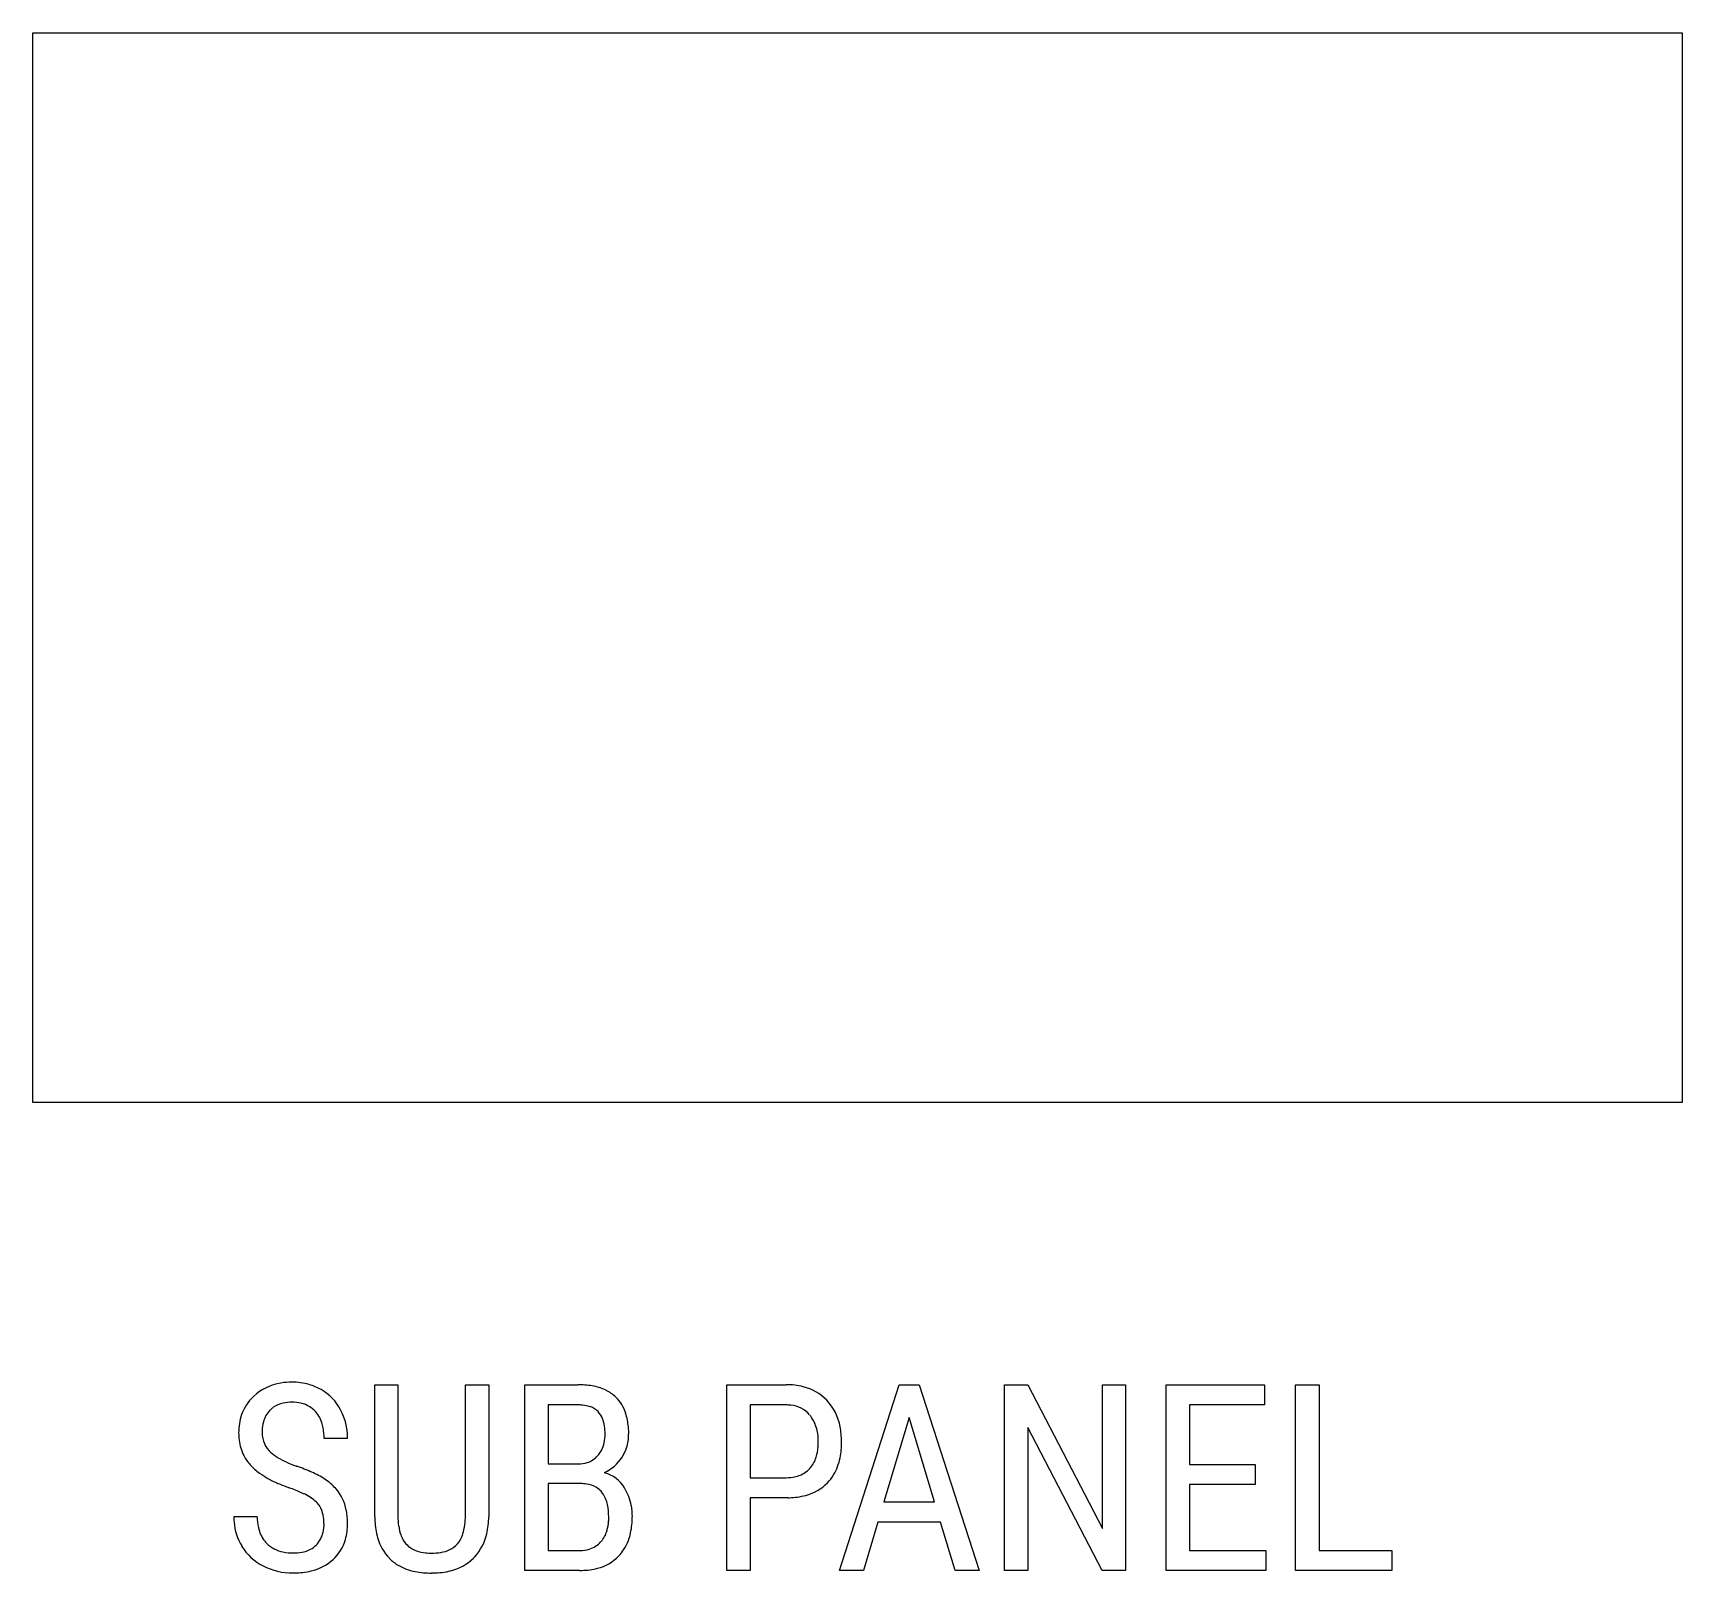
# Model space of a CAD drawing. Extents: x 0.5 to 14.8, y -0.6 to 12.7.
import ezdxf

# ---------------------------------------------------------------- set-up
doc = ezdxf.new("R2010")
doc.units = 0
doc.layers.add('DEFAULT_255_1_696', color=255, linetype='CONTINUOUS')
doc.layers.add('DEFAULT_255_2_778_8', color=255, linetype='CONTINUOUS')

msp = doc.modelspace()

# ---------------------------------------------------------------- linework, layer by layer
at = {"layer": 'DEFAULT_255_1_696'}
for p, q in [((3.424, -0.162), (3.424, 0.981)), ((3.424, 0.981), (3.625, 0.981)), ((3.625, 0.981), (3.625, -0.155)), ((4.21, 0.981), (4.413, 0.981)), ((4.21, -0.155), (4.21, 0.981)), ((4.413, 0.981), (4.413, -0.162)), ((4.724, -0.627), (4.724, 0.981)), ((4.724, 0.981), (5.182, 0.981)), ((6.476, -0.627), (6.476, 0.981)), ((6.476, 0.981), (6.988, 0.981)), ((7.451, -0.627), (7.969, 0.981)), ((7.969, 0.981), (8.142, 0.981)), ((8.142, 0.981), (8.661, -0.627)), ((8.88, -0.627), (8.88, 0.981)), ((8.88, 0.981), (9.083, 0.981)), ((9.083, 0.981), (9.729, -0.264)), ((9.729, -0.264), (9.729, 0.981)), ((9.729, 0.981), (9.93, 0.981)), ((9.93, 0.981), (9.93, -0.627)), ((10.28, -0.627), (10.28, 0.981)), ((10.28, 0.981), (11.134, 0.981)), ((11.134, 0.981), (11.134, 0.806)), ((11.403, -0.627), (11.403, 0.981)), ((11.403, 0.981), (11.606, 0.981)), ((11.606, 0.981), (11.606, -0.454)), ((4.926, 0.806), (4.926, 0.295)), ((5.182, 0.806), (4.926, 0.806)), ((6.678, 0.806), (6.678, 0.176)), ((6.989, 0.806), (6.678, 0.806)), ((11.134, 0.806), (10.482, 0.806)), ((10.482, 0.806), (10.482, 0.289)), ((8.055, 0.698), (7.836, -0.033)), ((8.275, -0.033), (8.055, 0.698)), ((9.727, -0.627), (9.083, 0.612)), ((9.083, 0.612), (9.083, -0.627)), ((3.188, 0.516), (2.985, 0.516)), ((4.926, 0.295), (5.186, 0.295)), ((10.482, 0.289), (11.051, 0.289)), ((11.051, 0.289), (11.051, 0.116)), ((6.678, 0.176), (6.988, 0.176)), ((5.207, 0.125), (4.926, 0.125)), ((4.926, 0.125), (4.926, -0.454)), ((7.002, 0.002), (6.678, 0.002)), ((6.678, 0.002), (6.678, -0.627)), ((11.051, 0.116), (10.482, 0.116)), ((10.482, 0.116), (10.482, -0.454)), ((7.836, -0.033), (8.275, -0.033)), ((2.203, -0.161), (2.406, -0.161)), ((7.783, -0.208), (7.658, -0.627)), ((8.327, -0.208), (7.783, -0.208)), ((8.454, -0.627), (8.327, -0.208)), ((4.926, -0.454), (5.202, -0.454)), ((10.482, -0.454), (11.145, -0.454)), ((11.145, -0.454), (11.145, -0.627)), ((11.606, -0.454), (12.237, -0.454)), ((12.237, -0.454), (12.237, -0.627)), ((5.198, -0.627), (4.724, -0.627)), ((6.678, -0.627), (6.476, -0.627)), ((7.658, -0.627), (7.451, -0.627)), ((8.661, -0.627), (8.454, -0.627)), ((9.083, -0.627), (8.88, -0.627)), ((9.93, -0.627), (9.727, -0.627)), ((11.145, -0.627), (10.28, -0.627)), ((12.237, -0.627), (11.403, -0.627))]:
    msp.add_line(p, q, dxfattribs=at)
for centre, radius, start, end in [((2.705, 0.399), 0.604, 89.8068, 98.8911), ((2.71, 0.466), 0.537, 74.298, 90.3952), ((2.653, 0.585), 0.406, 133.6801, 160.289), ((2.672, 0.568), 0.431, 98.0832, 133.9271), ((2.729, 0.539), 0.461, 60.1202, 74.0257), ((2.745, 0.563), 0.433, 27.5687, 60.4211), ((5.187, 0.263), 0.718, 80.3228, 90.3668), ((5.233, 0.524), 0.453, 64.3838, 80.5343), ((5.285, 0.635), 0.33, 46.2228, 64.1011), ((5.278, 0.634), 0.336, 17.4162, 45.4632), ((6.993, 0.378), 0.603, 76.2184, 90.4894), ((7.039, 0.558), 0.417, 43.8021, 76.4849), ((2.713, 0.569), 0.468, 160.8949, 180.6057), ((2.677, 0.604), 0.224, 135.9032, 165.7603), ((2.665, 0.614), 0.208, 126.1854, 135.486), ((2.678, 0.593), 0.233, 101.7106, 125.6254), ((2.704, 0.476), 0.353, 89.5668, 102.0245), ((2.709, 0.472), 0.357, 77.2369, 90.4606), ((2.739, 0.593), 0.232, 41.5624, 77.8699), ((2.725, 0.582), 0.25, 27.3823, 41.1898), ((2.669, 0.522), 0.519, 0.2628, 27.7342), ((5.183, 0.388), 0.418, 84.3875, 90.1311), ((5.198, 0.519), 0.286, 71.5552, 84.7501), ((5.233, 0.618), 0.182, 44.8248, 71.9705), ((5.232, 0.623), 0.178, 20.4473, 43.5002), ((5.101, 0.575), 0.522, 4.3473, 17.808), ((6.99, 0.46), 0.346, 83.3177, 90.1121), ((7.007, 0.563), 0.242, 40.1683, 84.6028), ((6.98, 0.538), 0.279, 34.6637, 40.3023), ((7.011, 0.536), 0.453, 10.3314, 43.3668), ((2.787, 0.574), 0.338, 165.3424, 178.6346), ((2.887, 0.568), 0.438, 178.1842, 180.0107), ((2.66, 0.551), 0.322, 9.9144, 26.9762), ((2.488, 0.519), 0.497, 359.6319, 10.1213), ((5.127, 0.583), 0.291, 7.8212, 20.7459), ((4.945, 0.556), 0.475, 359.6879, 8.0094), ((4.886, 0.553), 0.739, 359.9106, 4.7565), ((6.951, 0.522), 0.312, 11.4259, 34.1664), ((6.806, 0.49), 0.461, 359.6043, 11.6989), ((6.815, 0.493), 0.653, 359.6889, 10.9535), ((2.742, 0.563), 0.497, 179.8925, 187.0318), ((2.639, 0.548), 0.393, 186.6801, 207.276), ((2.681, 0.565), 0.232, 179.258, 204.9573), ((2.678, 0.567), 0.231, 205.7658, 227.292), ((2.581, 0.516), 0.607, 0.0004, 0.7937), ((5.177, 0.526), 0.24, 317.9259, 348.4572), ((5.071, 0.551), 0.349, 347.9941, 0.3821), ((5.287, 0.537), 0.335, 326.7811, 342.2036), ((5.242, 0.549), 0.382, 342.546, 0.4518), ((6.862, 0.471), 0.404, 343.1721, 355.8491), ((6.702, 0.486), 0.564, 355.4765, 0.0816), ((6.762, 0.484), 0.707, 348.9276, 0.4043), ((2.649, 0.557), 0.406, 207.7494, 221.6815), ((2.727, 0.628), 0.511, 221.7638, 233.7088), ((2.792, 0.69), 0.398, 227.2715, 238.0734), ((2.93, 0.909), 0.657, 237.9381, 245.311), ((3.089, 1.249), 1.032, 245.2155, 250.3288), ((5.188, 0.548), 0.253, 269.407, 287.8256), ((5.2, 0.505), 0.209, 288.3351, 318.0315), ((5.251, 0.561), 0.378, 295.7138, 326.7754), ((6.997, 0.428), 0.262, 318.9059, 343.5104), ((7.004, 0.435), 0.46, 329.2236, 349.1822), ((2.716, 0.608), 0.489, 233.4147, 233.7066), ((2.802, 0.732), 0.639, 234.0692, 241.6812), ((3.003, 1.102), 1.061, 241.5774, 246.8414), ((3.181, 1.495), 1.295, 250.1601, 250.4522), ((2.343, -0.965), 1.304, 65.719, 71.9453), ((2.545, -0.521), 0.817, 56.8758, 65.8272), ((2.725, -0.249), 0.49, 42.8525, 57.0954), ((5.329, -0.073), 0.305, 31.5929, 73.4539), ((6.991, 0.535), 0.359, 269.5217, 282.9268), ((7.021, 0.414), 0.234, 282.4328, 314.2454), ((7.024, 0.408), 0.228, 314.688, 318.3266), ((7.074, 0.397), 0.38, 315.7897, 328.7019), ((3.233, 1.636), 1.642, 246.7729, 250.4642), ((2.187, -1.307), 1.481, 68.1952, 70.3954), ((2.368, -0.863), 1.002, 63.5734, 68.3351), ((2.554, -0.49), 0.586, 57.1035, 63.6437), ((2.703, -0.262), 0.312, 46.1841, 57.3877), ((2.801, -0.173), 0.383, 41.6527, 42.2267), ((2.791, -0.179), 0.394, 10.843, 41.3158), ((5.208, -0.222), 0.347, 81.0584, 90.2616), ((5.238, -0.08), 0.202, 37.3533, 83.0347), ((5.187, -0.108), 0.259, 11.3046, 35.4672), ((5.266, -0.12), 0.383, 32.1672, 32.733), ((5.239, -0.134), 0.413, 9.6145, 31.805), ((6.987, 0.784), 0.782, 271.1346, 272.2926), ((6.998, 0.619), 0.617, 271.8469, 284.9781), ((7.055, 0.42), 0.41, 284.5175, 315.3506), ((2.784, -0.174), 0.194, 32.4263, 45.4868), ((2.751, -0.193), 0.231, 11.144, 31.8837), ((2.625, -0.215), 0.564, 359.6695, 11.338), ((4.95, -0.16), 0.501, 359.3725, 11.8778), ((5.097, -0.161), 0.559, 359.7587, 9.9191), ((2.777, -0.162), 0.574, 179.9557, 184.7931), ((2.668, -0.175), 0.464, 184.2431, 211.2153), ((2.834, -0.165), 0.428, 179.5544, 192.3104), ((2.693, -0.197), 0.283, 191.9812, 217.1745), ((2.648, -0.223), 0.337, 347.5197, 0.4221), ((2.629, -0.218), 0.355, 359.5776, 11.4023), ((2.702, -0.223), 0.487, 343.7812, 0.5491), ((4.256, -0.155), 0.832, 180.5173, 183.0947), ((4.055, -0.171), 0.63, 182.6482, 195.9428), ((4.233, -0.158), 0.608, 179.6912, 188.117), ((4.006, -0.191), 0.378, 187.949, 200.7956), ((3.803, -0.185), 0.404, 341.3244, 353.4036), ((3.581, -0.157), 0.629, 353.1706, 0.222), ((3.76, -0.161), 0.652, 346.7433, 359.8968), ((5.197, -0.214), 0.249, 318.852, 344.1948), ((5.074, -0.177), 0.377, 343.8634, 356.6729), ((4.94, -0.166), 0.512, 356.2768, 0.0528), ((5.017, -0.168), 0.638, 347.9585, 0.4203), ((2.666, -0.175), 0.463, 211.3826, 243.1986), ((2.671, -0.211), 0.257, 217.7193, 225.207), ((2.684, -0.196), 0.277, 225.5079, 258.5628), ((2.775, -0.267), 0.2, 297.9117, 315.3433), ((2.754, -0.249), 0.227, 315.7987, 348.0067), ((2.806, -0.252), 0.38, 312.4946, 343.5118), ((3.849, -0.232), 0.415, 195.5446, 224.3974), ((3.881, -0.24), 0.244, 200.6962, 220.2302), ((3.852, -0.258), 0.21, 221.396, 251.2644), ((3.989, -0.265), 0.201, 295.2733, 318.9414), ((3.949, -0.236), 0.25, 319.94, 341.6453), ((3.971, -0.214), 0.435, 317.2264, 347.1696), ((5.222, -0.235), 0.216, 286.3988, 318.6521), ((5.223, -0.215), 0.427, 323.4879, 348.2891), ((2.714, -0.067), 0.409, 258.0062, 270.3862), ((2.719, -0.061), 0.415, 269.6116, 280.2418), ((2.747, -0.21), 0.263, 280.0128, 297.5244), ((2.776, -0.218), 0.425, 283.2699, 312.3843), ((3.821, -0.256), 0.379, 224.9051, 239.2052), ((3.896, -0.138), 0.338, 250.7565, 264.3054), ((3.916, 0.027), 0.504, 263.9409, 270.1566), ((3.92, -0.004), 0.473, 269.6348, 279.3961), ((3.951, -0.183), 0.292, 279.1547, 295.1654), ((3.981, -0.214), 0.428, 283.407, 314.3404), ((3.987, -0.225), 0.416, 314.7533, 316.7983), ((5.205, -0.173), 0.281, 269.4398, 286.1514), ((5.261, -0.235), 0.385, 284.0514, 315.7668), ((5.257, -0.235), 0.388, 316.1635, 322.9599), ((2.711, -0.093), 0.556, 242.8411, 270.5281), ((2.717, 0.148), 0.797, 269.997, 270.9501), ((2.724, -0.017), 0.632, 270.5069, 283.656), ((3.861, -0.18), 0.465, 239.7079, 259.195), ((3.912, 0.069), 0.719, 258.9563, 270.4107), ((3.917, 0.172), 0.821, 269.9955, 271.1537), ((3.926, -0.004), 0.645, 270.7062, 283.8692), ((5.198, 0.128), 0.755, 269.9916, 271.6013), ((5.208, -0.042), 0.585, 271.1391, 284.5262)]:
    msp.add_arc(centre, radius, start, end, dxfattribs=at)
at = {"layer": 'DEFAULT_255_2_778_8'}
for p, q in [((0.463, 12.687), (14.751, 12.687)), ((0.463, 3.426), (0.463, 12.687)), ((14.751, 12.687), (14.751, 3.426)), ((14.751, 3.426), (0.463, 3.426))]:
    msp.add_line(p, q, dxfattribs=at)

doc.saveas('drawing.dxf')
